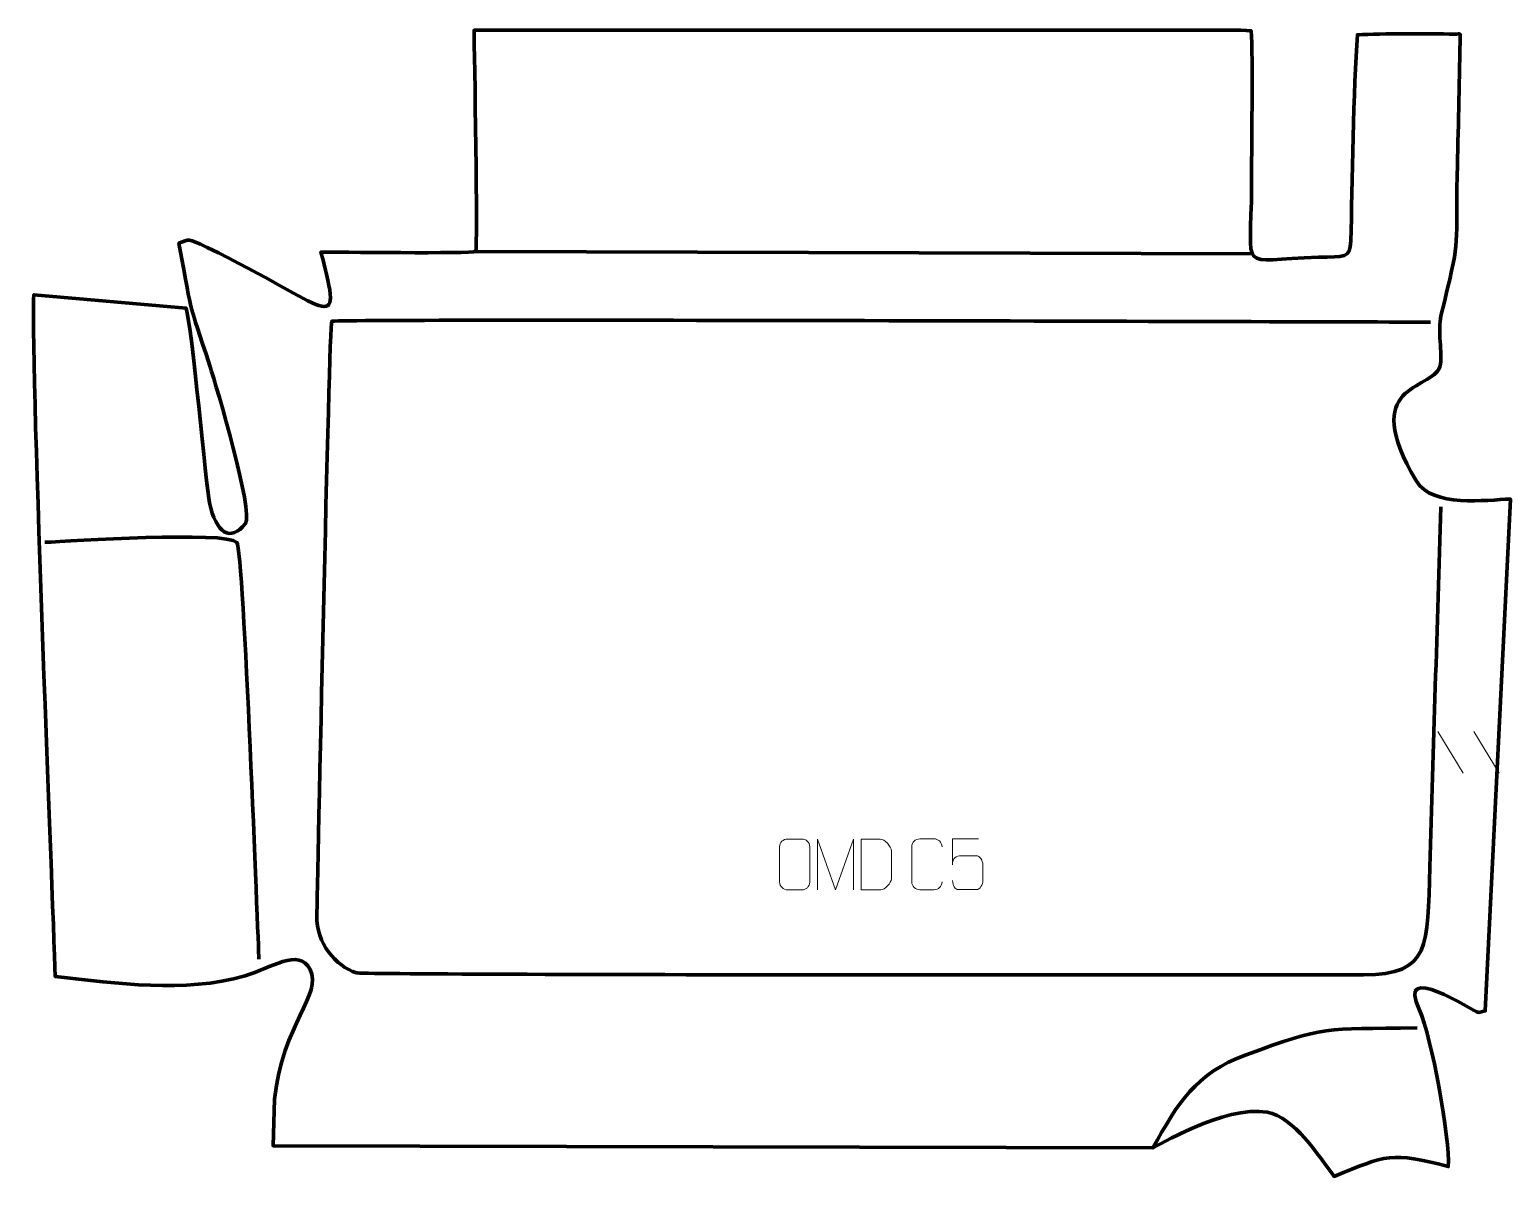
# Model space of a CAD drawing. Header units: millimetres. Extents: x -364 to 363, y -281 to 282.
import ezdxf

# ---------------------------------------------------------------- set-up
doc = ezdxf.new("R2010")
doc.units = ezdxf.units.MM
doc.header["$MEASUREMENT"] = 0
for name, color, linetype in [('layer 1', 7, 'Continuous'), ('layer 2', 7, 'Continuous'), ('layer 3', 7, 'Continuous')]:
    doc.layers.add(name, color=color, linetype=linetype)

msp = doc.modelspace()

# ---------------------------------------------------------------- linework, layer by layer
at = {"layer": 'layer 1', "color": 250, "lineweight": 9}
for points in [[(326.955, -62.8523), (326.955, -62.8523), (339.3193, -83.3966), (339.3193, -83.3966)], [(344.6849, -62.8523), (344.6849, -62.8523), (357.0492, -83.3966), (357.0492, -83.3966)]]:
    msp.add_open_spline(points, degree=3, dxfattribs=at)
for points, knots in [([(7.6738, -115.7314), (9.9995, -115.7314), (12.3256, -115.7314), (14.6517, -115.7314), (14.6517, -115.7314), (16.5983, -115.6958), (18.5897, -117.1874), (18.6164, -119.625), (18.6164, -119.625), (18.616, -125.3719), (18.616, -131.1192), (18.6164, -136.8669), (18.6164, -136.8669), (18.4766, -139.1903), (16.7994, -140.6699), (14.6517, -140.6807), (14.6517, -140.6807), (12.3198, -140.6803), (9.9879, -140.6803), (7.6564, -140.6807), (7.6564, -140.6807), (5.7314, -140.7861), (3.7593, -138.9016), (3.7705, -136.8843), (3.7705, -136.8843), (3.7708, -131.1142), (3.7708, -125.3445), (3.7705, -119.5752), (3.7705, -119.5752), (3.7747, -117.4371), (5.5214, -115.7179), (7.6738, -115.7314)], [0, 0, 0, 0, 0.11111111, 0.11111111, 0.11111111, 0.11111111, 0.22222222, 0.22222222, 0.22222222, 0.22222222, 0.33333333, 0.33333333, 0.33333333, 0.33333333, 0.44444444, 0.44444444, 0.44444444, 0.44444444, 0.55555556, 0.55555556, 0.55555556, 0.55555556, 0.66666667, 0.66666667, 0.66666667, 0.66666667, 0.77777778, 0.77777778, 0.77777778, 0.77777778, 1, 1, 1, 1]), ([(22.3509, -140.6868), (22.3509, -140.6868), (22.3509, -115.7289), (22.3509, -115.7289), (22.3509, -115.7289), (22.3509, -115.7289), (31.276, -140.6868), (31.276, -140.6868), (31.276, -140.6868), (31.276, -140.6868), (40.0359, -115.7294), (40.0359, -115.7294), (40.0359, -115.7294), (40.0359, -115.7294), (40.0359, -140.6868), (40.0359, -140.6868)], [0, 0, 0, 0, 0.2, 0.2, 0.2, 0.2, 0.4, 0.4, 0.4, 0.4, 0.6, 0.6, 0.6, 0.6, 1, 1, 1, 1]), ([(43.8011, -140.6565), (46.1329, -140.6561), (51.0831, -140.6801), (53.4146, -140.6804), (53.4146, -140.6804), (55.3396, -140.7858), (58.6582, -137.2442), (58.647, -135.2269), (58.647, -135.2269), (58.6466, -129.4568), (58.6466, -127.2871), (58.647, -121.5178), (58.647, -121.5178), (58.6427, -119.3797), (55.2682, -115.7196), (53.1158, -115.7331), (53.1158, -115.7331), (50.7901, -115.7331), (46.0658, -115.7331), (43.7397, -115.7331), (43.7397, -115.7331), (43.7401, -121.48), (43.8014, -134.9092), (43.8011, -140.6565)], [0, 0, 0, 0, 0.14285714, 0.14285714, 0.14285714, 0.14285714, 0.28571429, 0.28571429, 0.28571429, 0.28571429, 0.42857143, 0.42857143, 0.42857143, 0.42857143, 0.57142857, 0.57142857, 0.57142857, 0.57142857, 0.71428571, 0.71428571, 0.71428571, 0.71428571, 1, 1, 1, 1]), ([(83.5273, -136.7935), (83.3875, -139.1169), (81.7103, -140.5965), (79.5626, -140.6073), (79.5626, -140.6073), (77.2307, -140.6069), (74.8988, -140.6069), (72.5673, -140.6073), (72.5673, -140.6073), (70.6423, -140.7127), (68.6702, -138.8282), (68.6814, -136.8109), (68.6814, -136.8109), (68.6818, -131.0408), (68.6818, -125.2711), (68.6814, -119.5018), (68.6814, -119.5018), (68.6856, -117.3637), (70.4323, -115.6445), (72.5847, -115.658), (72.5847, -115.658), (74.9104, -115.658), (77.2365, -115.658), (79.5626, -115.658), (79.5626, -115.658), (81.5092, -115.6225), (83.5006, -117.114), (83.5273, -119.5516)], [0, 0, 0, 0, 0.125, 0.125, 0.125, 0.125, 0.25, 0.25, 0.25, 0.25, 0.375, 0.375, 0.375, 0.375, 0.5, 0.5, 0.5, 0.5, 0.625, 0.625, 0.625, 0.625, 0.75, 0.75, 0.75, 0.75, 1, 1, 1, 1]), ([(101.4984, -115.6797), (101.4984, -115.6797), (88.6467, -115.6797), (88.6467, -115.6797), (88.6467, -115.6797), (88.647, -119.9103), (88.647, -124.1412), (88.6467, -128.3724), (88.6467, -128.3724), (88.6464, -125.0623), (90.2774, -123.9905), (93.0894, -123.93), (93.0894, -123.93), (95.529, -123.9297), (97.9685, -123.9297), (100.4077, -123.93), (100.4077, -123.93), (102.0575, -123.9232), (103.5324, -126.3037), (103.5609, -128.3724), (103.5609, -128.3724), (103.5606, -130.9597), (103.5606, -133.5473), (103.5609, -136.135), (103.5609, -136.135), (103.6071, -138.0944), (102.1077, -140.5307), (100.4818, -140.5892), (100.4818, -140.5892), (98.5253, -140.5889), (93.6303, -140.5889), (91.6733, -140.5892), (91.6733, -140.5892), (89.8278, -140.598), (88.7207, -138.6332), (88.6999, -136.0821)], [0, 0, 0, 0, 0.1, 0.1, 0.1, 0.1, 0.2, 0.2, 0.2, 0.2, 0.3, 0.3, 0.3, 0.3, 0.4, 0.4, 0.4, 0.4, 0.5, 0.5, 0.5, 0.5, 0.6, 0.6, 0.6, 0.6, 0.7, 0.7, 0.7, 0.7, 0.8, 0.8, 0.8, 0.8, 1, 1, 1, 1])]:
    msp.add_open_spline(points, degree=3, knots=knots, dxfattribs=at)
at = {"layer": 'layer 2', "color": 22, "lineweight": 158}
msp.add_open_spline([(284.2252, 178.051), (283.9937, 169.3768), (280.9546, 170.4338), (268.4173, 170.0944), (268.4173, 170.0944), (227.732, 168.9928), (235.4771, 160.6436), (235.477, 205.2655), (235.477, 205.2655), (235.477, 221.0082), (236.2531, 269.2315), (235.2973, 281.3597), (235.2973, 281.3597), (229.003, 281.8885), (220.9777, 281.5398), (214.4908, 281.5399), (214.4908, 281.5399), (94.2381, 281.5428), (-26.0147, 281.5402), (-146.2674, 281.5402), (-146.2674, 281.5402), (-146.1529, 272.4626), (-144.2166, 174.1812), (-145.4968, 172.9182), (-145.4968, 172.9182), (-146.6935, 171.7376), (-216.833, 172.5885), (-221.4322, 172.6065), (-221.4322, 172.6065), (-209.9205, 128.576), (-216.9149, 145.7712), (-277.2859, 174.8424), (-277.2859, 174.8424), (-287.4015, 179.7134), (-285.7387, 178.9314), (-291.1363, 176.9882), (-291.1363, 176.9882), (-283.5802, 136.0172), (-287.362, 152.1764), (-275.8593, 116.273), (-275.8593, 116.273), (-272.9099, 107.067), (-254.2808, 44.6305), (-258.5062, 39.2501), (-258.5062, 39.2501), (-265.867, 29.8772), (-272.9713, 34.5509), (-276.1771, 49.4494), (-276.1771, 49.4494), (-277.8603, 57.2721), (-284.679, 136.5229), (-287.6643, 145.0671), (-287.6643, 145.0671), (-287.6643, 145.0671), (-362.3654, 151.6204), (-362.3654, 151.6204), (-362.3654, 151.6204), (-364.4755, 134.0072), (-353.3066, -141.5003), (-351.8708, -183.3319), (-351.8708, -183.3319), (-321.083, -186.4568), (-288.9795, -191.648), (-258.6194, -182.9116), (-258.6194, -182.9116), (-246.3259, -179.374), (-232.227, -168.8891), (-226.6882, -179.846), (-226.6882, -179.846), (-220.6218, -191.8464), (-240.2064, -206.4876), (-244.2519, -243.58), (-244.2519, -243.58), (-244.2519, -243.58), (-244.9344, -266.442), (-244.9344, -266.442), (-244.9344, -266.442), (-244.9344, -266.442), (187.0751, -267.4387), (187.0751, -267.4387), (187.0751, -267.4387), (187.9987, -267.2196), (222.3048, -246.1828), (243.1237, -249.9672), (243.1237, -249.9672), (256.5616, -252.4099), (268.1683, -270.9549), (276.0381, -281.4599), (276.0381, -281.4599), (301.6188, -270.9868), (304.3644, -269.1707), (332.0857, -276.6358), (332.0857, -276.6358), (333.0008, -263.5021), (323.9042, -212.5071), (317.9142, -199.8016), (317.9142, -199.8016), (305.9727, -174.4722), (343.9379, -200.5738), (347.1433, -200.9294), (347.1433, -200.9294), (347.1433, -200.9294), (350.2649, -200.149), (350.2649, -200.149), (350.2649, -200.149), (350.2649, -200.149), (362.5819, 51.2544), (362.5819, 51.2544), (362.5819, 51.2544), (350.891, 50.8891), (324.2506, 46.9257), (316.4341, 60.0926), (316.4341, 60.0926), (287.6883, 108.5149), (323.68, 104.4699), (328.0226, 116.1875), (328.0226, 116.1875), (329.3463, 123.1305), (326.7992, 134.2625), (328.4736, 141.2052), (328.4736, 141.2052), (338.2626, 181.7936), (335.6068, 169.1019), (336.4891, 210.5592), (336.4891, 210.5592), (336.9537, 232.3913), (337.5432, 254.2886), (337.8933, 276.1141), (337.8933, 276.1141), (337.9656, 280.6207), (338.758, 279.6703), (334.9892, 279.7), (334.9892, 279.7), (322.2828, 279.8), (299.7451, 279.9694), (287.4884, 279.3608), (287.4884, 279.3608), (285.5556, 253.3896), (284.9475, 205.0313), (284.2252, 178.051)], degree=3, knots=[0, 0, 0, 0, 0.02777778, 0.02777778, 0.02777778, 0.02777778, 0.05555556, 0.05555556, 0.05555556, 0.05555556, 0.08333333, 0.08333333, 0.08333333, 0.08333333, 0.11111111, 0.11111111, 0.11111111, 0.11111111, 0.13888889, 0.13888889, 0.13888889, 0.13888889, 0.16666667, 0.16666667, 0.16666667, 0.16666667, 0.19444444, 0.19444444, 0.19444444, 0.19444444, 0.22222222, 0.22222222, 0.22222222, 0.22222222, 0.25, 0.25, 0.25, 0.25, 0.27777778, 0.27777778, 0.27777778, 0.27777778, 0.30555556, 0.30555556, 0.30555556, 0.30555556, 0.33333333, 0.33333333, 0.33333333, 0.33333333, 0.36111111, 0.36111111, 0.36111111, 0.36111111, 0.38888889, 0.38888889, 0.38888889, 0.38888889, 0.41666667, 0.41666667, 0.41666667, 0.41666667, 0.44444444, 0.44444444, 0.44444444, 0.44444444, 0.47222222, 0.47222222, 0.47222222, 0.47222222, 0.5, 0.5, 0.5, 0.5, 0.52777778, 0.52777778, 0.52777778, 0.52777778, 0.55555556, 0.55555556, 0.55555556, 0.55555556, 0.58333333, 0.58333333, 0.58333333, 0.58333333, 0.61111111, 0.61111111, 0.61111111, 0.61111111, 0.63888889, 0.63888889, 0.63888889, 0.63888889, 0.66666667, 0.66666667, 0.66666667, 0.66666667, 0.69444444, 0.69444444, 0.69444444, 0.69444444, 0.72222222, 0.72222222, 0.72222222, 0.72222222, 0.75, 0.75, 0.75, 0.75, 0.77777778, 0.77777778, 0.77777778, 0.77777778, 0.80555556, 0.80555556, 0.80555556, 0.80555556, 0.83333333, 0.83333333, 0.83333333, 0.83333333, 0.86111111, 0.86111111, 0.86111111, 0.86111111, 0.88888889, 0.88888889, 0.88888889, 0.88888889, 0.91666667, 0.91666667, 0.91666667, 0.91666667, 0.94444444, 0.94444444, 0.94444444, 0.94444444, 1, 1, 1, 1], dxfattribs=at)
at = {"layer": 'layer 3', "color": 177, "lineweight": 158}
msp.add_open_spline([(235.8769, 171.7478), (235.8769, 171.7478), (-145.4968, 172.9182), (-145.4968, 172.9182)], degree=3, dxfattribs=at)
for points, knots in [([(323.3869, 138.188), (268.0922, 138.2871), (-214.7397, 139.9441), (-216.1604, 138.5909), (-216.1604, 138.5909), (-217.4202, 137.3909), (-223.2312, -143.2487), (-223.4677, -153.5534), (-223.4677, -153.5534), (-223.7694, -166.7028), (-214.1651, -178.1406), (-204.0522, -181.4585), (-204.0522, -181.4585), (-200.2548, -182.7046), (264.969, -182.561), (290.5101, -182.4492), (290.5101, -182.4492), (323.4991, -182.3051), (321.8511, -168.3806), (323.0338, -129.5094), (323.0338, -129.5094), (324.829, -70.5072), (326.625, -11.5051), (328.4205, 47.4972)], [0, 0, 0, 0, 0.14285714, 0.14285714, 0.14285714, 0.14285714, 0.28571429, 0.28571429, 0.28571429, 0.28571429, 0.42857143, 0.42857143, 0.42857143, 0.42857143, 0.57142857, 0.57142857, 0.57142857, 0.57142857, 0.71428571, 0.71428571, 0.71428571, 0.71428571, 1, 1, 1, 1]), ([(-251.8786, -174.7624), (-252.2669, -166.5108), (-259.4276, 26.5634), (-262.695, 29.9364), (-262.695, 29.9364), (-268.3624, 35.7868), (-344.7066, 30.3909), (-356.9764, 30.0593)], [0, 0, 0, 0, 0.33333333, 0.33333333, 0.33333333, 0.33333333, 1, 1, 1, 1]), ([(316.7619, -208.5188), (270.2115, -209.1311), (272.1601, -207.3203), (232.7899, -221.7488), (232.7899, -221.7488), (208.0025, -230.833), (199.1511, -245.6119), (187.0751, -267.4387)], [0, 0, 0, 0, 0.33333333, 0.33333333, 0.33333333, 0.33333333, 1, 1, 1, 1])]:
    msp.add_open_spline(points, degree=3, knots=knots, dxfattribs=at)

doc.saveas('drawing.dxf')
